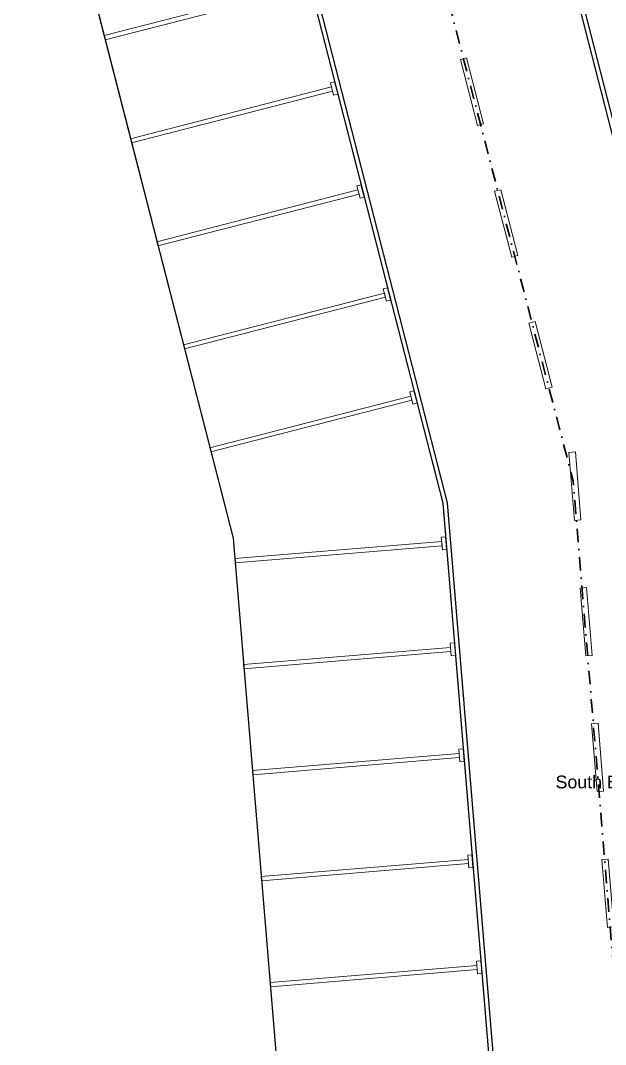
# Model space of a CAD drawing. Header units: millimetres. Extents: x -293269 to 249652, y -282216 to 177033.
# Drawn here: x -5002 to 8761, y -11902 to 12168 of the extents above; entities that cross this region are included whole.
import ezdxf

# ---------------------------------------------------------------- set-up
doc = ezdxf.new("R2010")
doc.units = ezdxf.units.MM
doc.header["$MEASUREMENT"] = 0
doc.linetypes.add('Dot & Dashed', pattern=[670.277762, 317.5, -176.388889, 0, -176.388874])
doc.linetypes.add('Wipeout_Contour', pattern=[1000, 0, -1000])
doc.layers.add('Marker - Elevation', color=7, linetype='Continuous')
doc.layers.add('New_Structural - Bearing', color=7, linetype='Continuous')
doc.layers.add('Marker - Elevation_Pen_No__25', color=7, linetype='Continuous', lineweight=35, true_color=0x40a5ff)
doc.layers.add('New_Structural - Bearing_Pen_No__184', color=7, linetype='Continuous', lineweight=0, true_color=0xe8e8e8)
for name, color, linetype, lineweight in [('Marker - Elevation_Pen_No__6', 5, 'Continuous', 35), ('New_Drawing & Figure_Pen_No__26', 5, 'Continuous', 35), ('New_Drawing & Figure_Pen_No__46', 5, 'Continuous', 25), ('New_Structural - Bearing_Pen_No__1', 7, 'Continuous', 13), ('New_Structural - Bearing_Pen_No__101', 252, 'Continuous', 13)]:
    doc.layers.add(name, color=color, linetype=linetype, lineweight=lineweight)
doc.styles.add('GENERATED_STYLE_1', font='arial.ttf')

# ---------------------------------------------------------------- blocks, each defined once
blk = doc.blocks.new('Slab_35', base_point=(-22076, 78576))
at = {"layer": 'New_Structural - Bearing_Pen_No__184', "color": 254, "linetype": 'Continuous', "lineweight": 0, "true_color": 0xe8e8e8, "flags": 128}
blk.add_lwpolyline([(-22076, 78576), (-46304, 74555), (-45595, 72138), (-25760, 75431), (-17612, 45683), (-7877, 10142), (-11542, 9138), (-8829, -768), (-6017, -26230), (-4312, -41660), (379, -96771), (-19549, -98468), (-19555, -98392), (-19753, -98424), (-19722, -98794), (405, -97073), (412, -97157), (8023, -96506), (0, 0), (-2953, 11491), (-19643, 76446), (-19812, 77101, 0.388951)], format="xyb", close=True, dxfattribs=at)
blk = doc.blocks.new('Slab_98', base_point=(878, -10546))
at = {"layer": 'New_Structural - Bearing_Pen_No__1', "color": 7, "linetype": 'Continuous', "lineweight": 13, "flags": 128}
blk.add_lwpolyline([(878, -10546), (5743, -10142), (5735, -10042), (869, -10446)], close=True, dxfattribs=at)
blk = doc.blocks.new('Slab_99', base_point=(5727, -9942))
at = {"layer": 'New_Structural - Bearing_Pen_No__1', "color": 7, "linetype": 'Continuous', "lineweight": 13, "flags": 128}
blk.add_lwpolyline([(5727, -9942), (5752, -10241), (5851, -10233), (5826, -9934)], close=True, dxfattribs=at)
blk = doc.blocks.new('Slab_100', base_point=(671, -8055))
at = {"layer": 'New_Structural - Bearing_Pen_No__1', "color": 7, "linetype": 'Continuous', "lineweight": 13, "flags": 128}
blk.add_lwpolyline([(671, -8055), (5536, -7650), (5528, -7551), (662, -7955)], close=True, dxfattribs=at)
blk = doc.blocks.new('Slab_101', base_point=(5520, -7451))
at = {"layer": 'New_Structural - Bearing_Pen_No__1', "color": 7, "linetype": 'Continuous', "lineweight": 13, "flags": 128}
blk.add_lwpolyline([(5520, -7451), (5544, -7750), (5644, -7742), (5619, -7443)], close=True, dxfattribs=at)
blk = doc.blocks.new('Slab_102', base_point=(463, -5563))
at = {"layer": 'New_Structural - Bearing_Pen_No__1', "color": 7, "linetype": 'Continuous', "lineweight": 13, "flags": 128}
blk.add_lwpolyline([(463, -5563), (5329, -5159), (5321, -5059), (455, -5464)], close=True, dxfattribs=at)
blk = doc.blocks.new('Slab_103', base_point=(5313, -4959))
at = {"layer": 'New_Structural - Bearing_Pen_No__1', "color": 7, "linetype": 'Continuous', "lineweight": 13, "flags": 128}
blk.add_lwpolyline([(5313, -4959), (5337, -5258), (5437, -5250), (5412, -4951)], close=True, dxfattribs=at)
blk = doc.blocks.new('Slab_104', base_point=(256, -3072))
at = {"layer": 'New_Structural - Bearing_Pen_No__1', "color": 7, "linetype": 'Continuous', "lineweight": 13, "flags": 128}
blk.add_lwpolyline([(256, -3072), (5122, -2667), (5114, -2568), (248, -2972)], close=True, dxfattribs=at)
blk = doc.blocks.new('Slab_105', base_point=(5105, -2468))
at = {"layer": 'New_Structural - Bearing_Pen_No__1', "color": 7, "linetype": 'Continuous', "lineweight": 13, "flags": 128}
blk.add_lwpolyline([(5105, -2468), (5130, -2767), (5230, -2759), (5205, -2460)], close=True, dxfattribs=at)
blk = doc.blocks.new('Slab_106', base_point=(49, -580))
at = {"layer": 'New_Structural - Bearing_Pen_No__1', "color": 7, "linetype": 'Continuous', "lineweight": 13, "flags": 128}
blk.add_lwpolyline([(49, -580), (4915, -176), (4907, -76), (41, -481)], close=True, dxfattribs=at)
blk = doc.blocks.new('Slab_107', base_point=(4898, 23))
at = {"layer": 'New_Structural - Bearing_Pen_No__1', "color": 7, "linetype": 'Continuous', "lineweight": 13, "flags": 128}
blk.add_lwpolyline([(4898, 23), (4923, -276), (5023, -267), (4998, 32)], close=True, dxfattribs=at)
blk = doc.blocks.new('Slab_224', base_point=(-523, 2029))
at = {"layer": 'New_Structural - Bearing_Pen_No__1', "color": 7, "linetype": 'Continuous', "lineweight": 13, "flags": 128}
blk.add_lwpolyline([(-523, 2029), (4206, 3244), (4181, 3341), (-548, 2126)], close=True, dxfattribs=at)
blk = doc.blocks.new('Slab_225', base_point=(4156, 3438))
at = {"layer": 'New_Structural - Bearing_Pen_No__1', "color": 7, "linetype": 'Continuous', "lineweight": 13, "flags": 128}
blk.add_lwpolyline([(4156, 3438), (4231, 3147), (4328, 3172), (4253, 3463)], close=True, dxfattribs=at)
blk = doc.blocks.new('Slab_226', base_point=(-1145, 4450))
at = {"layer": 'New_Structural - Bearing_Pen_No__1', "color": 7, "linetype": 'Continuous', "lineweight": 13, "flags": 128}
blk.add_lwpolyline([(-1145, 4450), (3584, 5665), (3559, 5762), (-1170, 4547)], close=True, dxfattribs=at)
blk = doc.blocks.new('Slab_227', base_point=(3534, 5859))
at = {"layer": 'New_Structural - Bearing_Pen_No__1', "color": 7, "linetype": 'Continuous', "lineweight": 13, "flags": 128}
blk.add_lwpolyline([(3534, 5859), (3609, 5569), (3706, 5593), (3631, 5884)], close=True, dxfattribs=at)
blk = doc.blocks.new('Slab_228', base_point=(-1767, 6872))
at = {"layer": 'New_Structural - Bearing_Pen_No__1', "color": 7, "linetype": 'Continuous', "lineweight": 13, "flags": 128}
blk.add_lwpolyline([(-1767, 6872), (2962, 8087), (2937, 8184), (-1792, 6968)], close=True, dxfattribs=at)
blk = doc.blocks.new('Slab_229', base_point=(2912, 8280))
at = {"layer": 'New_Structural - Bearing_Pen_No__1', "color": 7, "linetype": 'Continuous', "lineweight": 13, "flags": 128}
blk.add_lwpolyline([(2912, 8280), (2987, 7990), (3083, 8015), (3009, 8305)], close=True, dxfattribs=at)
blk = doc.blocks.new('Slab_230', base_point=(-2389, 9293))
at = {"layer": 'New_Structural - Bearing_Pen_No__1', "color": 7, "linetype": 'Continuous', "lineweight": 13, "flags": 128}
blk.add_lwpolyline([(-2389, 9293), (2340, 10508), (2315, 10605), (-2414, 9390)], close=True, dxfattribs=at)
blk = doc.blocks.new('Slab_231', base_point=(2290, 10702))
at = {"layer": 'New_Structural - Bearing_Pen_No__1', "color": 7, "linetype": 'Continuous', "lineweight": 13, "flags": 128}
blk.add_lwpolyline([(2290, 10702), (2364, 10411), (2461, 10436), (2387, 10727)], close=True, dxfattribs=at)
blk = doc.blocks.new('Slab_232', base_point=(-3011, 11714))
at = {"layer": 'New_Structural - Bearing_Pen_No__1', "color": 7, "linetype": 'Continuous', "lineweight": 13, "flags": 128}
blk.add_lwpolyline([(-3011, 11714), (1717, 12929), (1692, 13026), (-3036, 11811)], close=True, dxfattribs=at)
blk = doc.blocks.new('Slab_783', base_point=(8717, -5946))
at = {"layer": 'New_Structural - Bearing_Pen_No__1', "color": 7, "linetype": 'Continuous', "lineweight": 13, "flags": 128}
blk.add_lwpolyline([(8717, -5946), (8584, -4351), (8434, -4364), (8568, -5958)], close=True, dxfattribs=at)
blk = doc.blocks.new('Slab_784', base_point=(8451, -2757))
at = {"layer": 'New_Structural - Bearing_Pen_No__1', "color": 7, "linetype": 'Continuous', "lineweight": 13, "flags": 128}
blk.add_lwpolyline([(8451, -2757), (8317, -1162), (8168, -1175), (8301, -2769)], close=True, dxfattribs=at)
blk = doc.blocks.new('Slab_785', base_point=(8184, 432))
at = {"layer": 'New_Structural - Bearing_Pen_No__1', "color": 7, "linetype": 'Continuous', "lineweight": 13, "flags": 128}
blk.add_lwpolyline([(8184, 432), (8051, 2026), (7901, 2014), (8035, 419)], close=True, dxfattribs=at)
blk = doc.blocks.new('Slab_790', base_point=(8956, -9137))
at = {"layer": 'New_Structural - Bearing_Pen_No__1', "color": 7, "linetype": 'Continuous', "lineweight": 13, "flags": 128}
blk.add_lwpolyline([(8956, -9137), (8822, -7543), (8673, -7555), (8806, -9149)], close=True, dxfattribs=at)
blk = doc.blocks.new('Slab_791', base_point=(7504, 3546))
at = {"layer": 'New_Structural - Bearing_Pen_No__1', "color": 7, "linetype": 'Continuous', "lineweight": 13, "flags": 128}
blk.add_lwpolyline([(7504, 3546), (7102, 5094), (6957, 5056), (7359, 3508)], close=True, dxfattribs=at)
blk = doc.blocks.new('Slab_792', base_point=(6699, 6643))
at = {"layer": 'New_Structural - Bearing_Pen_No__1', "color": 7, "linetype": 'Continuous', "lineweight": 13, "flags": 128}
blk.add_lwpolyline([(6699, 6643), (6297, 8191), (6152, 8153), (6554, 6605)], close=True, dxfattribs=at)
blk = doc.blocks.new('Slab_793', base_point=(5894, 9740))
at = {"layer": 'New_Structural - Bearing_Pen_No__1', "color": 7, "linetype": 'Continuous', "lineweight": 13, "flags": 128}
blk.add_lwpolyline([(5894, 9740), (5492, 11288), (5346, 11251), (5749, 9702)], close=True, dxfattribs=at)
blk = doc.blocks.new('Slab_843', base_point=(-173255, -111975))
at = {"layer": 'New_Structural - Bearing_Pen_No__101', "color": 252, "linetype": 'Continuous', "lineweight": 13, "flags": 128}
blk.add_lwpolyline([(-50012, 75460), (-30446, 3960), (-27167, 4858), (-45595, 72138), (-46411, 74922, -0.450065), (-45615, 76190), (-42092, 76774, -0.379249), (-40968, 76069), (-40792, 75470), (-29579, 77331), (-29687, 77698, -0.450065), (-28891, 78966), (-20642, 80335), (-16614, 81004, -0.388951), (-15482, 80266), (-14711, 77265), (-14412, 76103), (-14509, 76078), (-14484, 75981), (-19212, 74766), (0, 0), (7293, -87730)], format="xyb", dxfattribs=at)
blk = doc.blocks.new('Elevation_2', base_point=(-1000, -6000))
at = {"layer": 'Marker - Elevation_Pen_No__6', "color": 5, "lineweight": 35, "insert": (10520, -5885), "char_height": 300, "attachment_point": 9, "style": 'GENERATED_STYLE_1'}
blk.add_mtext('\\A1;{\\pqr;\\pt0;\\fArial|b0|i0|c0|p0;\\W1.000000; South Elevation}', dxfattribs=at)
at = {"color": 254, "linetype": 'Wipeout_Contour', "lineweight": 0, "ltscale": 37315.797952}
blk.add_wipeout([(10700, -6000), (11300, -6000), (11000, -5400)], dxfattribs=at).dxf.layer = 'Marker - Elevation'
at = {"layer": 'Marker - Elevation_Pen_No__25', "color": 161, "linetype": 'Continuous', "lineweight": 35, "true_color": 0x40a5ff, "flags": 128}
blk.add_lwpolyline([(10700, -6000), (11300, -6000), (11000, -5400)], close=True, dxfattribs=at)

msp = doc.modelspace()

# ---------------------------------------------------------------- linework, layer by layer
at = {"layer": 'New_Drawing & Figure_Pen_No__26', "color": 5, "linetype": 'Dot & Dashed', "lineweight": 35, "flags": 128}
msp.add_lwpolyline([(15788.5, -92287.9), (7999.8, 1340.8), (-2668.2, 42395.8), (-17289.5, 99701.5)], dxfattribs=at)
at = {"layer": 'New_Drawing & Figure_Pen_No__46', "color": 5, "linetype": 'Continuous', "lineweight": 25, "flags": 128}
for points in [[(-15457.1, 104333.3), (11011.5, 1324.4), (18688.6, -91024.3)], [(-15357.5, 104341.9), (11111.2, 1333), (18788.2, -91015.7)], [(-21412.9, 103348.1), (4932.5, 818.8), (12609.6, -91529.9)], [(-21313.3, 103356.7), (5032.1, 827.3), (12709.2, -91521.3)], [(-26345.4, 102529.3), (0, 0), (7998.9, -96219.7)]]:
    msp.add_lwpolyline(points, dxfattribs=at)

# ---------------------------------------------------------------- block references
at = {"layer": 'New_Structural - Bearing', "color": 252, "linetype": 'Continuous', "lineweight": 13}
msp.add_blockref('Slab_843', (-173254.8, -111975.2), dxfattribs=at)
at = {"layer": 'New_Structural - Bearing', "color": 254, "linetype": 'Continuous', "lineweight": 0, "true_color": 0xe8e8e8}
msp.add_blockref('Slab_35', (-22076.1, 78576.5), dxfattribs=at)
at = {"layer": 'New_Structural - Bearing', "color": 7, "linetype": 'Continuous', "lineweight": 13}
for name, p in [('Slab_232', (-3011.5, 11714.3)), ('Slab_793', (5894.2, 9739.8)), ('Slab_230', (-2389.3, 9293)), ('Slab_231', (2289.8, 10701.8)), ('Slab_229', (2911.9, 8280.5)), ('Slab_792', (6699.3, 6642.7)), ('Slab_228', (-1767.1, 6871.6)), ('Slab_227', (3534.1, 5859.1)), ('Slab_226', (-1145, 4450.3)), ('Slab_791', (7504.4, 3545.6)), ('Slab_225', (4156.3, 3437.8)), ('Slab_224', (-522.8, 2029)), ('Slab_785', (8184.1, 432)), ('Slab_107', (4898.3, 23.4)), ('Slab_106', (49.2, -580.4)), ('Slab_784', (8450.6, -2756.9)), ('Slab_104', (256.3, -3071.8)), ('Slab_105', (5105.4, -2468)), ('Slab_783', (8717.2, -5945.8)), ('Slab_103', (5312.5, -4959.4)), ('Slab_102', (463.4, -5563.2)), ('Slab_101', (5519.6, -7450.8)), ('Slab_100', (670.5, -8054.6)), ('Slab_790', (8955.7, -9137)), ('Slab_98', (877.6, -10546.1)), ('Slab_99', (5726.7, -9942.3))]:
    msp.add_blockref(name, p, dxfattribs=at)

# ---------------------------------------------------------------- next in the draw order: block references
at = {"layer": 'Marker - Elevation', "color": 151, "lineweight": 20, "true_color": 0x80c2ff}
msp.add_blockref('Elevation_2', (-1000, -6000), dxfattribs=at)

doc.saveas('drawing.dxf')
